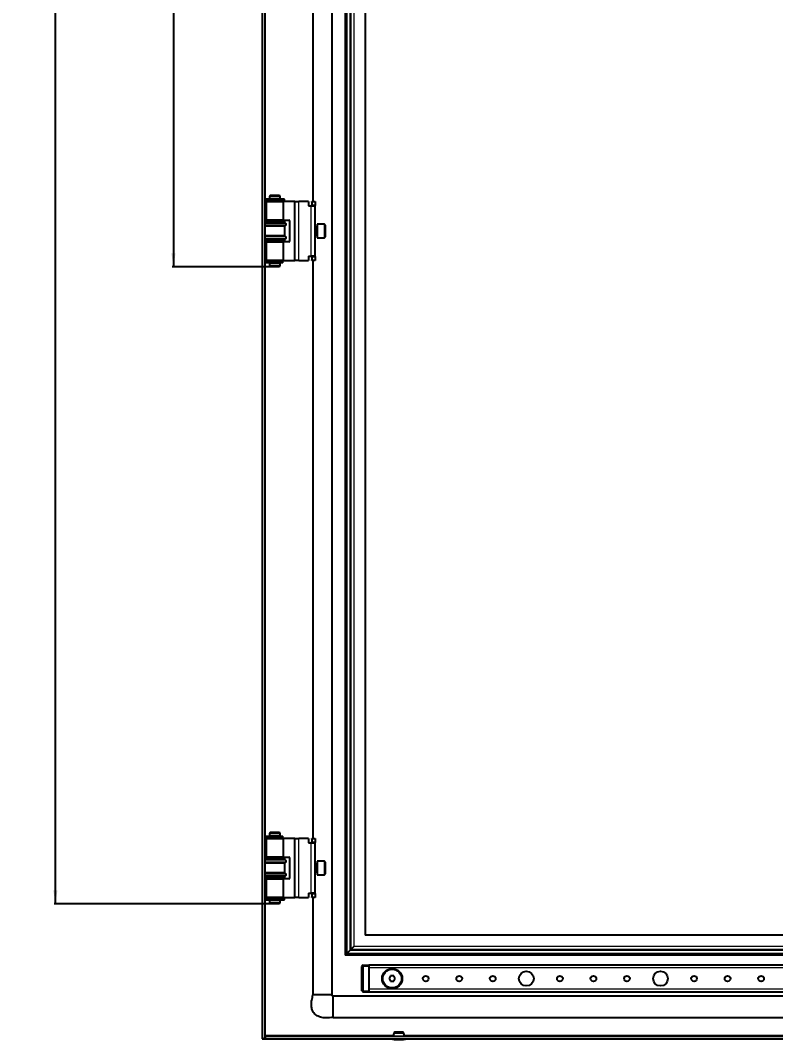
# Model space of a CAD drawing. Header units: millimetres. Extents: x -708 to 1768, y -1269 to 974.
# Drawn here: x 638 to 1201, y -971 to -211 of the extents above; entities that cross this region are included whole.
import ezdxf

# ---------------------------------------------------------------- set-up
doc = ezdxf.new("R2010")
doc.units = ezdxf.units.MM
doc.layers.add('FORMAT', color=7, linetype='Continuous')
doc.styles.add('SLDTEXTSTYLE0', font='TXT', dxfattribs={"width": 0.75})
doc.dimstyles.new('SLDDIMSTYLE0', dxfattribs={"dimtxt": 20, "dimasz": 10, "dimexe": 0, "dimexo": 0.0625, "dimgap": 5, "dimtad": 2, "dimdec": 1, "dimrnd": 1e-09, "dimzin": 12, "dimdsep": 46, "dimtxsty": 'SLDTEXTSTYLE0', "dimsah": 1, "dimcen": 0.09, "dimadec": 0, "dimazin": 3, "dimtfac": 1, "dimtofl": 0, "dimtmove": 0, "dimatfit": 3, "dimfxl": 0, "dimfrac": 2, "dimtolj": 1, "dimtzin": 12, "dimarcsym": 0})

# ---------------------------------------------------------------- blocks, each defined once
blk = doc.blocks.new('_D_6')
at = {"layer": 'FORMAT'}
for p, q in [((824.36, 683.34), (663.29, 683.34)), ((664.29, -870.16), (664.29, 683.34)), ((824.36, -870.16), (663.29, -870.16))]:
    blk.add_line(p, q, dxfattribs=at)
for points in [[(664.29, 683.34), (662.75, 673.34), (665.83, 673.34)], [(664.29, -870.16), (665.83, -860.16), (662.75, -860.16)]]:
    blk.add_solid(points, dxfattribs=at)
at = {"layer": 'FORMAT', "insert": (638.51, -134.05), "char_height": 20, "attachment_point": 1, "rotation": 90, "style": 'SLDTEXTSTYLE0'}
blk.add_mtext('1553,5', dxfattribs=at)
blk = doc.blocks.new('_D_10')
at = {"layer": 'FORMAT'}
for p, q in [((824.36, 208.34), (751.29, 208.34)), ((752.29, 208.34), (752.29, -395.16)), ((824.36, -395.16), (751.29, -395.16))]:
    blk.add_line(p, q, dxfattribs=at)
for points in [[(752.29, 208.34), (750.75, 198.34), (753.83, 198.34)], [(752.29, -395.16), (753.83, -385.16), (750.75, -385.16)]]:
    blk.add_solid(points, dxfattribs=at)
at = {"layer": 'FORMAT', "insert": (726.51, -126.66), "char_height": 20, "attachment_point": 1, "rotation": 90, "style": 'SLDTEXTSTYLE0'}
blk.add_mtext('603,5', dxfattribs=at)

msp = doc.modelspace()

# ---------------------------------------------------------------- linework, layer by layer
at = {"color": 7, "linetype": 'Continuous', "lineweight": 25}
for p, q in [((818.3, 784.09), (818.3, -970.91)), ((820.3, 784.09), (820.3, -970.91)), ((870.3, 751.09), (870.3, -937.91)), ((880.3, 721.59), (880.3, -908.41)), ((895.3, 706.59), (895.3, -893.41)), ((856.3, 159.59), (856.3, -346.41)), ((824.37, -341.66), (823.8, -342.66)), ((824.37, -341.66), (831.22, -341.66)), ((831.8, -342.66), (831.22, -341.66)), ((820.65, -344.71), (820.65, -345.61)), ((834.95, -344.71), (820.65, -344.71)), ((834.95, -345.61), (820.65, -345.61)), ((821.35, -346.41), (821.35, -360.41)), ((821.35, -346.41), (834.25, -346.41)), ((823.8, -342.66), (823.8, -344.66)), ((831.8, -342.66), (823.8, -342.66)), ((823.8, -344.66), (831.8, -344.66)), ((823.8, -345.66), (823.8, -346.41)), ((823.8, -345.66), (831.8, -345.66)), ((824.3, -344.66), (824.3, -344.71)), ((824.3, -345.61), (824.3, -345.66)), ((831.3, -344.71), (831.3, -344.66)), ((831.3, -345.66), (831.3, -345.61)), ((831.8, -344.66), (831.8, -342.66)), ((831.8, -346.41), (831.8, -345.66)), ((834.25, -360.41), (834.25, -346.41)), ((842.35, -346.41), (834.25, -346.41)), ((834.95, -345.61), (834.95, -344.71)), ((842.85, -346.41), (842.35, -346.41)), ((842.85, -346.41), (845.85, -346.41)), ((842.85, -390.41), (842.85, -346.41)), ((852.85, -346.41), (845.85, -346.41)), ((852.85, -346.41), (852.85, -349.71)), ((855.35, -346.41), (857.85, -346.41)), ((855.35, -346.91), (855.35, -346.41)), ((855.35, -346.91), (855.35, -348.91)), ((855.35, -349.41), (855.35, -348.91)), ((857.85, -349.41), (855.35, -349.41)), ((855.35, -349.41), (855.35, -349.71)), ((857.85, -346.41), (857.85, -346.91)), ((857.85, -346.91), (857.85, -348.91)), ((857.85, -348.91), (857.85, -349.41)), ((857.85, -349.71), (857.85, -349.41)), ((852.85, -349.71), (854.85, -349.71)), ((854.85, -349.71), (857.85, -349.71)), ((857.85, -387.11), (857.85, -349.71)), ((820.3, -361.41), (835.3, -361.41)), ((835.3, -362.01), (820.3, -362.01)), ((835.3, -364.81), (820.3, -364.81)), ((834.25, -360.41), (821.35, -360.41)), ((823.8, -360.41), (823.8, -361.41)), ((831.8, -361.41), (831.8, -360.41)), ((834.25, -360.41), (838.35, -360.41)), ((835.3, -362.01), (835.3, -361.41)), ((836, -362.7), (835.3, -362.01)), ((835.3, -364.81), (836, -364.12)), ((835.3, -372.01), (835.3, -364.81)), ((838.85, -360.91), (838.85, -375.91)), ((864.75, -363.41), (859.35, -363.41)), ((859.35, -363.41), (859.35, -372.73)), ((865.35, -364.01), (865.35, -372.21)), ((835.3, -372.01), (820.3, -372.01)), ((836, -372.7), (835.3, -372.01)), ((859.1, -365.41), (857.85, -365.41)), ((857.85, -371.41), (859.1, -371.41)), ((865.35, -372.21), (865.35, -372.81)), ((835.3, -374.81), (820.3, -374.81)), ((820.3, -375.41), (835.3, -375.41)), ((821.35, -376.41), (821.35, -390.41)), ((821.35, -376.41), (834.25, -376.41)), ((823.8, -375.41), (823.8, -376.41)), ((831.8, -376.41), (831.8, -375.41)), ((834.25, -390.41), (834.25, -376.41)), ((838.35, -376.41), (834.25, -376.41)), ((835.3, -374.81), (836, -374.12)), ((835.3, -375.41), (835.3, -374.81)), ((859.35, -372.73), (859.35, -373.41)), ((859.35, -373.41), (864.75, -373.41)), ((852.85, -387.11), (854.85, -387.11)), ((852.85, -387.11), (852.85, -390.41)), ((857.85, -387.11), (854.85, -387.11)), ((855.35, -387.11), (855.35, -387.41)), ((855.35, -387.41), (857.85, -387.41)), ((855.35, -387.91), (855.35, -387.41)), ((857.85, -387.41), (857.85, -387.11)), ((857.85, -387.41), (857.85, -387.91)), ((820.65, -391.21), (820.65, -392.11)), ((833.53, -391.21), (820.65, -391.21)), ((833.53, -392.11), (820.65, -392.11)), ((834.25, -390.41), (821.35, -390.41)), ((823.8, -390.41), (823.8, -391.16)), ((823.8, -391.16), (831.8, -391.16)), ((823.8, -392.16), (823.8, -394.16)), ((823.8, -392.16), (831.8, -392.16)), ((823.8, -394.16), (824.37, -395.16)), ((823.8, -394.16), (828.55, -394.16)), ((824.3, -391.16), (824.3, -391.21)), ((824.3, -392.11), (824.3, -392.16)), ((828.44, -395.16), (824.37, -395.16)), ((831.22, -395.16), (828.44, -395.16)), ((828.55, -394.16), (831.8, -394.16)), ((831.22, -395.16), (831.8, -394.16)), ((831.3, -391.21), (831.3, -391.16)), ((831.3, -392.16), (831.3, -392.11)), ((831.8, -391.16), (831.8, -390.41)), ((831.8, -394.16), (831.8, -392.16)), ((833.62, -391.21), (833.53, -391.21)), ((833.62, -392.11), (833.53, -392.11)), ((833.62, -392.11), (833.62, -391.21)), ((833.83, -391.21), (833.62, -391.21)), ((833.83, -392.11), (833.62, -392.11)), ((833.83, -392.11), (833.83, -391.21)), ((834.25, -390.41), (842.35, -390.41)), ((842.35, -390.41), (842.85, -390.41)), ((845.85, -390.41), (842.85, -390.41)), ((845.85, -390.41), (852.85, -390.41)), ((855.35, -387.91), (855.35, -389.91)), ((855.35, -390.41), (855.35, -389.91)), ((857.85, -390.41), (855.35, -390.41)), ((856.3, -390.41), (856.3, -821.41)), ((857.85, -387.91), (857.85, -389.91)), ((857.85, -389.91), (857.85, -390.41)), ((820.65, -819.71), (820.65, -820.61)), ((820.65, -819.71), (833.53, -819.71)), ((820.65, -820.61), (833.53, -820.61)), ((824.37, -816.66), (823.8, -817.66)), ((823.8, -817.66), (823.8, -819.66)), ((831.8, -817.66), (823.8, -817.66)), ((828.55, -819.66), (823.8, -819.66)), ((823.8, -820.66), (823.8, -821.41)), ((828.55, -820.66), (823.8, -820.66)), ((824.3, -819.66), (824.3, -819.71)), ((824.3, -820.61), (824.3, -820.66)), ((824.37, -816.66), (831.22, -816.66)), ((831.8, -819.66), (828.55, -819.66)), ((831.8, -820.66), (828.55, -820.66)), ((831.8, -817.66), (831.22, -816.66)), ((831.3, -819.71), (831.3, -819.66)), ((831.3, -820.66), (831.3, -820.61)), ((831.8, -819.66), (831.8, -817.66)), ((831.8, -821.41), (831.8, -820.66)), ((833.53, -819.71), (833.62, -819.71)), ((833.53, -820.61), (833.62, -820.61)), ((833.62, -820.61), (833.62, -819.71)), ((833.62, -819.71), (833.83, -819.71)), ((833.62, -820.61), (833.83, -820.61)), ((833.83, -820.61), (833.83, -819.71)), ((821.35, -821.41), (821.35, -835.41)), ((821.35, -821.41), (834.25, -821.41)), ((834.25, -835.41), (834.25, -821.41)), ((842.35, -821.41), (834.25, -821.41)), ((842.85, -821.41), (842.35, -821.41)), ((842.85, -821.41), (845.85, -821.41)), ((842.85, -865.41), (842.85, -821.41)), ((852.85, -821.41), (845.85, -821.41)), ((852.85, -821.41), (852.85, -824.71)), ((852.85, -824.71), (854.85, -824.71)), ((854.85, -824.71), (857.85, -824.71)), ((855.35, -821.41), (857.85, -821.41)), ((855.35, -821.91), (855.35, -821.41)), ((855.35, -821.91), (855.35, -823.91)), ((855.35, -824.41), (855.35, -823.91)), ((857.85, -824.41), (855.35, -824.41)), ((855.35, -824.41), (855.35, -824.71)), ((857.85, -821.41), (857.85, -821.91)), ((857.85, -821.91), (857.85, -823.91)), ((857.85, -823.91), (857.85, -824.41)), ((857.85, -824.71), (857.85, -824.41)), ((857.85, -862.11), (857.85, -824.71)), ((834.25, -835.41), (821.35, -835.41)), ((823.8, -835.41), (823.8, -836.41)), ((831.8, -836.41), (831.8, -835.41)), ((834.25, -835.41), (838.35, -835.41)), ((838.85, -835.91), (838.85, -850.91)), ((820.3, -836.41), (835.3, -836.41)), ((835.3, -837.01), (820.3, -837.01)), ((835.3, -839.81), (820.3, -839.81)), ((835.3, -837.01), (835.3, -836.41)), ((836, -837.7), (835.3, -837.01)), ((835.3, -839.81), (836, -839.12)), ((835.3, -847.01), (835.3, -839.81)), ((859.1, -840.41), (857.85, -840.41)), ((864.75, -838.41), (859.35, -838.41)), ((859.35, -838.41), (859.35, -848.41)), ((865.35, -839.01), (865.35, -847.81)), ((835.3, -847.01), (820.3, -847.01)), ((835.3, -849.81), (820.3, -849.81)), ((820.3, -850.41), (835.3, -850.41)), ((823.8, -850.41), (823.8, -851.41)), ((831.8, -851.41), (831.8, -850.41)), ((836, -847.7), (835.3, -847.01)), ((835.3, -849.81), (836, -849.12)), ((835.3, -850.41), (835.3, -849.81)), ((857.85, -846.41), (859.1, -846.41)), ((859.35, -848.41), (864.75, -848.41)), ((821.35, -851.41), (821.35, -865.41)), ((821.35, -851.41), (834.25, -851.41)), ((834.25, -865.41), (834.25, -851.41)), ((838.35, -851.41), (834.25, -851.41)), ((820.65, -866.21), (820.65, -867.11)), ((820.65, -866.21), (834.95, -866.21)), ((834.25, -865.41), (821.35, -865.41)), ((823.8, -865.41), (823.8, -866.16)), ((828.55, -866.16), (823.8, -866.16)), ((824.3, -866.16), (824.3, -866.21)), ((831.8, -866.16), (828.55, -866.16)), ((831.3, -866.21), (831.3, -866.16)), ((831.8, -866.16), (831.8, -865.41)), ((834.25, -865.41), (842.35, -865.41)), ((834.95, -867.11), (834.95, -866.21)), ((842.35, -865.41), (842.85, -865.41)), ((845.85, -865.41), (842.85, -865.41)), ((845.85, -865.41), (852.85, -865.41)), ((852.85, -862.11), (854.85, -862.11)), ((852.85, -862.11), (852.85, -865.41)), ((857.85, -862.11), (854.85, -862.11)), ((855.35, -862.11), (855.35, -862.41)), ((855.35, -862.41), (857.85, -862.41)), ((855.35, -862.91), (855.35, -862.41)), ((855.35, -862.91), (855.35, -864.91)), ((855.35, -865.41), (855.35, -864.91)), ((857.85, -865.41), (855.35, -865.41)), ((856.3, -865.41), (856.3, -937.91)), ((857.85, -862.41), (857.85, -862.11)), ((857.85, -862.41), (857.85, -862.91)), ((857.85, -862.91), (857.85, -864.91)), ((857.85, -864.91), (857.85, -865.41)), ((820.65, -867.11), (834.95, -867.11)), ((823.8, -867.16), (823.8, -869.16)), ((828.55, -867.16), (823.8, -867.16)), ((823.8, -869.16), (824.37, -870.16)), ((823.8, -869.16), (828.55, -869.16)), ((824.3, -867.11), (824.3, -867.16)), ((828.44, -870.16), (824.37, -870.16)), ((831.22, -870.16), (828.44, -870.16)), ((831.8, -867.16), (828.55, -867.16)), ((828.55, -869.16), (831.8, -869.16)), ((831.22, -870.16), (831.8, -869.16)), ((831.3, -867.16), (831.3, -867.11)), ((831.8, -869.16), (831.8, -867.16)), ((1535.3, -893.41), (895.3, -893.41)), ((884.4, -904.31), (883.7, -905)), ((886.7, -902), (884.4, -904.31)), ((881.3, -907.41), (880.3, -908.41)), ((1484.05, -908.41), (880.3, -908.41)), ((883.7, -905), (881.4, -907.31)), ((892.8, -934.91), (892.8, -916.91)), ((893.8, -915.91), (897.8, -915.91)), ((1477.8, -915.91), (897.8, -915.91)), ((897.8, -915.91), (897.8, -916.91)), ((897.8, -916.91), (897.8, -934.91)), ((897.8, -917.91), (897.8, -933.91)), ((914.14, -923.91), (912.99, -925.91)), ((912.99, -925.91), (914.14, -927.91)), ((916.45, -923.91), (914.14, -923.91)), ((917.61, -925.91), (916.45, -923.91)), ((916.45, -927.91), (917.61, -925.91)), ((914.14, -927.91), (916.45, -927.91)), ((1477.8, -938.91), (871.3, -938.91)), ((897.8, -935.91), (893.8, -935.91)), ((897.8, -934.91), (897.8, -935.91)), ((1477.8, -935.91), (897.8, -935.91)), ((871.3, -954.91), (1559.3, -954.91)), ((818.3, -970.91), (820.3, -970.91)), ((820.6, -968.91), (820.6, -970.91)), ((820.6, -968.91), (1610, -968.91)), ((820.6, -970.91), (1610, -970.91)), ((820.7, -968.91), (820.9, -968.31)), ((916.71, -966.29), (923.89, -966.29)), ((923.4, -965.91), (917.19, -965.91))]:
    msp.add_line(p, q, dxfattribs=at)
at = {"color": 8, "linetype": 'Continuous', "lineweight": 18}
for p, q in [((881.3, 720.59), (881.3, -907.41)), ((881.4, 720.49), (881.4, -907.31)), ((883.7, 718.18), (883.7, -905)), ((884.4, 717.49), (884.4, -904.31)), ((886.7, 715.18), (886.7, -902)), ((820.9, -344.71), (820.9, 157.89)), ((820.9, -361.41), (820.9, -345.61)), ((842.35, -346.41), (842.35, -390.41)), ((845.85, -390.41), (845.85, -346.41)), ((857.85, -346.91), (855.35, -346.91)), ((855.35, -348.91), (857.85, -348.91)), ((854.85, -387.11), (854.85, -349.71)), ((836, -362.7), (820.3, -362.7)), ((836, -364.12), (820.3, -364.12)), ((864.75, -372.73), (864.75, -363.41)), ((859.1, -371.41), (859.1, -365.41)), ((836, -372.7), (820.3, -372.7)), ((836, -374.12), (820.3, -374.12)), ((820.9, -391.21), (820.9, -375.41)), ((864.75, -373.41), (864.75, -372.73)), ((820.9, -819.71), (820.9, -392.11)), ((833.53, -392.11), (833.53, -391.21)), ((857.85, -387.91), (855.35, -387.91)), ((855.35, -389.91), (857.85, -389.91)), ((820.9, -836.41), (820.9, -820.61)), ((833.53, -819.71), (833.53, -820.61)), ((842.35, -821.41), (842.35, -865.41)), ((845.85, -865.41), (845.85, -821.41)), ((854.85, -862.11), (854.85, -824.71)), ((857.85, -821.91), (855.35, -821.91)), ((855.35, -823.91), (857.85, -823.91)), ((836, -837.7), (820.3, -837.7)), ((836, -839.12), (820.3, -839.12)), ((859.1, -840.82), (859.1, -840.41)), ((859.1, -846.41), (859.1, -840.82)), ((864.75, -848.41), (864.75, -838.41)), ((836, -847.7), (820.3, -847.7)), ((836, -849.12), (820.3, -849.12)), ((820.9, -866.21), (820.9, -850.41)), ((857.85, -862.91), (855.35, -862.91)), ((855.35, -864.91), (857.85, -864.91)), ((820.9, -968.31), (820.9, -867.11)), ((1484.05, -904.31), (884.4, -904.31)), ((1543.89, -902), (886.7, -902)), ((1484.05, -907.41), (881.3, -907.41)), ((1484.05, -907.31), (881.4, -907.31)), ((1484.05, -905), (883.7, -905)), ((892.8, -916.91), (893.8, -916.91)), ((893.8, -916.91), (893.8, -915.91)), ((893.8, -916.91), (893.8, -934.91)), ((897.8, -916.91), (893.8, -916.91)), ((1477.8, -917.91), (897.8, -917.91)), ((1477.8, -933.91), (897.8, -933.91)), ((892.8, -934.91), (893.8, -934.91)), ((893.8, -934.91), (897.8, -934.91)), ((893.8, -935.91), (893.8, -934.91)), ((916.25, -968.31), (820.9, -968.31)), ((915.44, -971.03), (925.16, -971.03)), ((915.55, -971.16), (925.05, -971.16)), ((1506.25, -968.31), (924.34, -968.31))]:
    msp.add_line(p, q, dxfattribs=at)
at = {"color": 7, "linetype": 'Continuous', "lineweight": 25}
for centre, radius in [((915.3, -925.91), 7.5), ((915.3, -925.91), 7), ((940.3, -925.91), 2.1), ((965.3, -925.91), 2.1), ((990.3, -925.91), 2.1), ((1015.3, -925.91), 5.5), ((1040.3, -925.91), 2.1), ((1065.3, -925.91), 2.1), ((1090.3, -925.91), 2.1), ((1115.3, -925.91), 5.5), ((1140.3, -925.91), 2.1), ((1165.3, -925.91), 2.1), ((1190.3, -925.91), 2.1)]:
    msp.add_circle(centre, radius, dxfattribs=at)
for centre, radius, start, end in [((835.3, -363.41), 1, 314.427, 45.573), ((838.35, -360.91), 0.5, 0, 90), ((864.75, -364.01), 0.6, 360, 90), ((859.1, -365.16), 0.25, 270, 0), ((859.1, -371.66), 0.25, 360, 90), ((835.3, -373.41), 1, 314.427, 45.573), ((838.35, -375.91), 0.5, 270, 0), ((864.75, -372.81), 0.6, 270, 0), ((838.35, -835.91), 0.5, 0, 90), ((835.3, -838.41), 1, 314.427, 45.573), ((859.1, -840.16), 0.25, 270, 0), ((864.75, -839.01), 0.6, 360, 90), ((835.3, -848.41), 1, 314.427, 45.573), ((838.35, -850.91), 0.5, 270, 0), ((859.1, -846.66), 0.25, 360, 90), ((864.75, -847.81), 0.6, 270, 0), ((893.8, -916.91), 1, 90, 180), ((893.8, -934.91), 1, 180, 270), ((941.2, -970.97), 25.77, 179.86102, 180.13898), ((915.56, -971.03), 0.126, 180, 263.97442), ((920.3, -926.16), 45.25, 263.97442, 269.9984), ((922.42, -968.64), 6.18, 157.63457, 182.46578), ((917.19, -966.41), 0.5, 90, 166.61654), ((920.3, -926.16), 45.25, 270.0016, 276.02558), ((923.4, -966.41), 0.5, 13.38346, 90), ((918.17, -968.64), 6.18, 357.53422, 22.36543), ((925.03, -971.03), 0.126, 276.02558, 0), ((899.39, -970.97), 25.77, 359.86102, 0.13898)]:
    msp.add_arc(centre, radius, start, end, dxfattribs=at)
for points, knots in [([(871.3, -954.91), (869.57, -955.08), (866.43, -955.38), (862.1, -954.87), (858.67, -953.44), (856.46, -951.12), (855.37, -948.36), (855.05, -945.31), (855.35, -941.75), (855.96, -939.26), (856.3, -937.91)], [0, 0, 0, 0, 0.176713, 0.320911, 0.440308, 0.54837, 0.6374, 0.738878, 0.858543, 1, 1, 1, 1]), ([(870.18, -937.91), (870.15, -937.91), (870.07, -937.91), (869.61, -937.91), (869.32, -937.91)], [0, 0, 0, 0, 0.350861, 1, 1, 1, 1]), ([(871.3, -939.07), (871.2, -939.06), (871.06, -939.04), (870.9, -938.97), (870.82, -938.91), (870.76, -938.85), (870.72, -938.78), (870.69, -938.7), (870.63, -938.53), (870.46, -938.45), (870.31, -938.22), (870.28, -938.02), (870.26, -937.91)], [0, 0, 0, 0, 0.146823, 0.202041, 0.247643, 0.28691, 0.323569, 0.360785, 0.40083, 0.628513, 0.79432, 1, 1, 1, 1]), ([(870.3, -937.91), (870.45, -938.14), (870.71, -938.54), (871.12, -938.8), (871.3, -938.91)], [0, 0, 0, 0, 0.5615605, 1, 1, 1, 1]), ([(871.3, -954.91), (871.3, -954.79), (871.3, -954.55), (871.3, -952.7), (871.3, -950.05), (871.3, -946.91), (871.3, -943.76), (871.3, -941.15), (871.3, -939.52), (871.3, -939.3), (871.3, -939.23)], [0, 0, 0, 0, 0.133856, 0.267712, 0.401568, 0.535424, 0.66928, 0.803137, 0.936993, 1, 1, 1, 1]), ([(820.3, -970.91), (820.32, -970.48), (820.36, -969.92), (820.55, -969.36), (820.6, -969.23)], [0, 0, 0, 0, 0.773459, 1, 1, 1, 1]), ([(820.9, -968.31), (820.85, -968.47), (820.8, -968.62), (820.7, -968.85), (820.65, -968.91), (820.6, -968.91)], [0, 0, 0, 0, 0.5, 0.5, 1, 1, 1, 1])]:
    msp.add_open_spline(points, degree=3, knots=knots, dxfattribs=at)
for points in [[(857.27, -937.91), (856.99, -937.91), (856.43, -937.91), (856.34, -937.91), (856.3, -937.91)], [(859.73, -937.91), (859.24, -937.91), (858.27, -937.91), (857.61, -937.91), (857.27, -937.91)], [(863.3, -937.91), (862.67, -937.91), (861.41, -937.91), (860.29, -937.91), (859.73, -937.91)], [(866.87, -937.91), (866.3, -937.91), (865.18, -937.91), (863.92, -937.91), (863.3, -937.91)], [(869.32, -937.91), (868.99, -937.91), (868.32, -937.91), (867.35, -937.91), (866.87, -937.91)]]:
    msp.add_open_spline(points, degree=3, dxfattribs=at)

# ---------------------------------------------------------------- dimensions: what is measured, and where the dimension line sits
at = {"layer": 'FORMAT'}
for base, p1, p2, picture, middle in [((664.29, 683.34), (824.37, -870.16), (824.37, 683.34), '_D_6', (664.29, -93.41)), ((752.29, -395.16), (824.37, 208.34), (824.37, -395.16), '_D_10', (752.29, -93.41))]:
    dim = msp.add_linear_dim(base=base, p1=p1, p2=p2, angle=90, dimstyle='SLDDIMSTYLE0', dxfattribs=at)
    dim.commit()
    dim.dimension.update_dxf_attribs({"geometry": picture, "text_midpoint": middle, "dimtype": 160})

doc.saveas('drawing.dxf')
